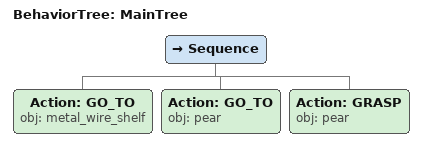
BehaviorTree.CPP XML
<root main_tree_to_execute="MainTree">
  <BehaviorTree ID="MainTree">
    <Sequence>
      <!-- Go to metal_wire_shelf -->
      <Action ID="GO_TO" obj="metal_wire_shelf" />
      <!-- Go to pear -->
      <Action ID="GO_TO" obj="pear" />
      <!-- Grasp pear -->
      <Action ID="GRASP" obj="pear" />
    </Sequence>
  </BehaviorTree>
</root>
